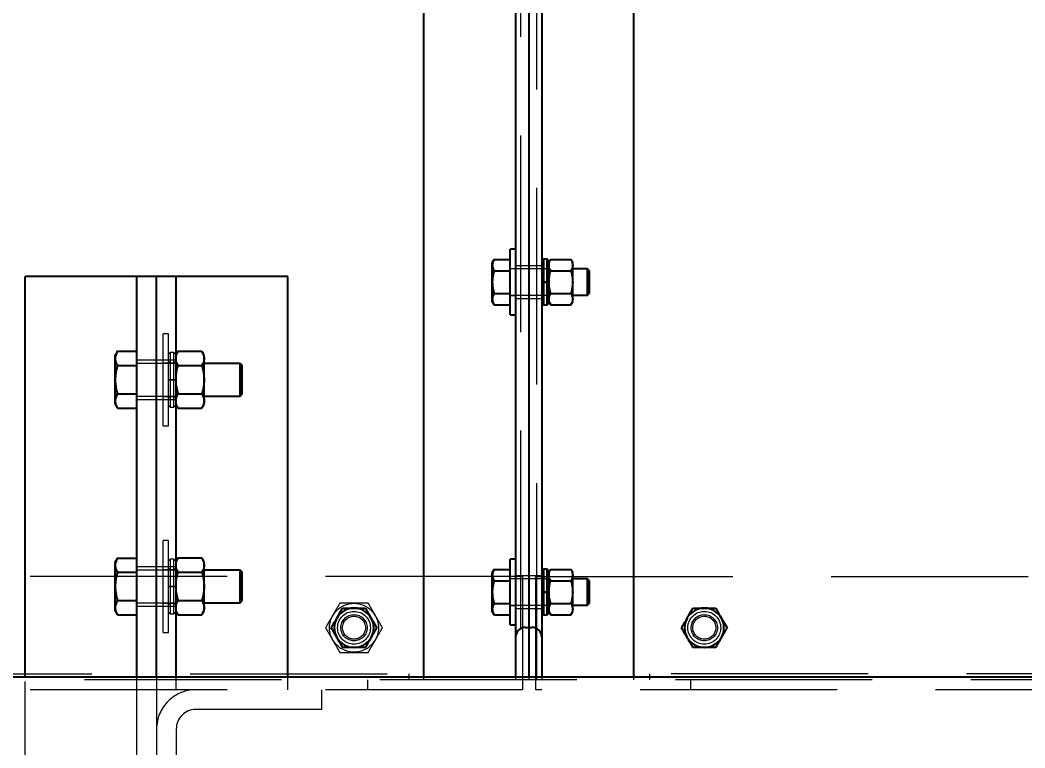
# Model space of a CAD drawing. Header units: millimetres. Extents: x 1293 to 41893, y 1011 to 26911.
# Drawn here: x 12335.4 to 12659.4, y 6400.8 to 6635.6 of the extents above; entities that cross this region are included whole.
import ezdxf

# ---------------------------------------------------------------- set-up
doc = ezdxf.new("R2010")
doc.units = ezdxf.units.MM
doc.header["$LTSCALE"] = 50
doc.linetypes.add('HIDDEN', pattern=[1.905, 1.27, -0.635])
doc.layers.add('CAPA_1', color=7, linetype='Continuous')
doc.styles.add('SLDTEXTSTYLE0', font='TXT', dxfattribs={"width": 0.75})
doc.dimstyles.new('SLDDIMSTYLE0', dxfattribs={"dimtxt": 100, "dimasz": 100, "dimexe": 0, "dimexo": 0.0625, "dimgap": 25, "dimtad": 2, "dimdec": 0, "dimlfac": 1.5, "dimrnd": 1e-09, "dimzin": 12, "dimdsep": 46, "dimtxsty": 'SLDTEXTSTYLE0', "dimsah": 1, "dimcen": 0.09, "dimadec": 0, "dimazin": 3, "dimtfac": 1, "dimtdec": 0, "dimtofl": 0, "dimtmove": 0, "dimatfit": 3, "dimfxl": 1, "dimfrac": 2, "dimtolj": 1, "dimtzin": 12, "dimarcsym": 0})

# ---------------------------------------------------------------- blocks, each defined once
blk = doc.blocks.new('_D_5')
at = {"layer": 'CAPA_1', "transparency": 16777216}
for p, q in [((11574.4, 7831.18), (17588.06, 7831.18)), ((17538.06, 7831.18), (17538.06, 4708.49)), ((16485.16, 4708.49), (17588.06, 4708.49))]:
    blk.add_line(p, q, dxfattribs=at)
for points in [[(17538.06, 7831.18), (17522.68, 7731.18), (17553.45, 7731.18)], [(17538.06, 4708.49), (17553.45, 4808.49), (17522.68, 4808.49)]]:
    blk.add_solid(points, dxfattribs=at)
at = {"layer": 'CAPA_1', "transparency": 16777216, "insert": (17409.15, 6122.06), "char_height": 100, "attachment_point": 1, "rotation": 90, "style": 'SLDTEXTSTYLE0'}
blk.add_mtext('4684', dxfattribs=at)
blk = doc.blocks.new('_D_15')
at = {"layer": 'CAPA_1', "transparency": 16777216}
for p, q in [((6530.12, 8742.38), (6530.12, 9415.65)), ((16745.16, 6492), (16745.16, 9415.65)), ((6530.12, 9365.65), (16745.16, 9365.65))]:
    blk.add_line(p, q, dxfattribs=at)
for points in [[(6530.12, 9365.65), (6630.12, 9350.26), (6630.12, 9381.03)], [(16745.16, 9365.65), (16645.16, 9381.03), (16645.16, 9350.26)]]:
    blk.add_solid(points, dxfattribs=at)
at = {"layer": 'CAPA_1', "transparency": 16777216, "insert": (11452.92, 9494.55), "char_height": 100, "attachment_point": 1, "style": 'SLDTEXTSTYLE0'}
blk.add_mtext('15323', dxfattribs=at)

msp = doc.modelspace()

# ---------------------------------------------------------------- linework, layer by layer
at = {"color": 1, "linetype": 'HIDDEN', "lineweight": 18}
for p, q in [((12496.7222326, 6979.4389042), (12496.7222326, 6422.7855382)), ((12502.0555659, 6422.7855382), (12502.0555659, 6979.1954288)), ((12495.1555659, 6555.4302212), (12493.4622326, 6555.4302212)), ((12505.8743659, 6555.3455545), (12493.4622326, 6555.3455545)), ((12503.6222326, 6556.4038879), (12495.1555659, 6556.4038879)), ((12504.1513993, 6555.3794212), (12503.6222326, 6555.9085879)), ((12505.3451993, 6555.3794212), (12504.1513993, 6555.3794212)), ((12505.8743659, 6555.9085879), (12505.3451993, 6555.3794212)), ((12505.8743659, 6551.0625938), (12505.8743659, 6551.1122212)), ((12493.4622326, 6546.8788879), (12505.8743659, 6546.8788879)), ((12493.4622326, 6546.7942212), (12495.1555659, 6546.7942212)), ((12495.1555659, 6545.8205545), (12503.6222326, 6545.8205545)), ((12503.6222326, 6546.3158545), (12504.1513993, 6546.8450212)), ((12504.1513993, 6546.8450212), (12505.3451993, 6546.8450212)), ((12505.3451993, 6546.8450212), (12505.8743659, 6546.3158545)), ((12381.5055659, 6504.7938715), (12381.5055659, 6534.4272048)), ((12383.1988993, 6534.4272048), (12381.5055659, 6534.4272048)), ((12383.1988993, 6504.7938715), (12383.1988993, 6534.4272048)), ((12383.7280659, 6528.4032048), (12383.1988993, 6527.8740382)), ((12383.7280659, 6528.4032048), (12383.7280659, 6519.6105382)), ((12385.0030659, 6528.4032048), (12383.7280659, 6528.4032048)), ((12385.0030659, 6519.6105382), (12385.0030659, 6528.4032048)), ((12385.5322326, 6527.8740382), (12385.0030659, 6528.4032048)), ((12385.7388993, 6525.9605382), (12373.0388993, 6525.9605382)), ((12383.7280659, 6525.0032048), (12383.1988993, 6525.5323715)), ((12385.5322326, 6525.5323715), (12385.0030659, 6525.0032048)), ((12385.5322326, 6527.8740382), (12385.5322326, 6511.3470382)), ((12385.7388993, 6527.7782407), (12385.5322326, 6527.4202835)), ((12385.5322326, 6524.9022048), (12373.0388993, 6524.9022048)), ((12383.1988993, 6524.9868715), (12381.5055659, 6524.9868715)), ((12385.0030659, 6525.0032048), (12383.7280659, 6525.0032048)), ((12385.5322326, 6519.6105382), (12383.1988993, 6519.6105382)), ((12383.7280659, 6519.5680762), (12383.1988993, 6519.5639096)), ((12383.1988993, 6519.5454712), (12383.7280659, 6519.5413046)), ((12383.7280659, 6519.5680762), (12385.0030659, 6519.5680762)), ((12383.7280659, 6519.5413046), (12383.7280659, 6510.8178715)), ((12385.0030659, 6519.5413046), (12383.7280659, 6519.5413046)), ((12385.5322326, 6519.5639096), (12385.0030659, 6519.5680762)), ((12385.0030659, 6519.5413046), (12385.5322326, 6519.5454712)), ((12385.0030659, 6510.8178715), (12385.0030659, 6519.5413046)), ((12373.0388993, 6514.3188715), (12385.5322326, 6514.3188715)), ((12373.0388993, 6513.2605382), (12385.7388993, 6513.2605382)), ((12381.5055659, 6514.2342048), (12383.1988993, 6514.2342048)), ((12383.1988993, 6513.6887048), (12383.7280659, 6514.2178715)), ((12383.7280659, 6514.2178715), (12385.0030659, 6514.2178715)), ((12385.0030659, 6514.2178715), (12385.5322326, 6513.6887048)), ((12383.1988993, 6511.3470382), (12383.7280659, 6510.8178715)), ((12383.7280659, 6510.8178715), (12385.0030659, 6510.8178715)), ((12385.0030659, 6510.8178715), (12385.5322326, 6511.3470382)), ((12385.5322326, 6511.8007928), (12385.7388993, 6511.4428357)), ((12381.5055659, 6504.7938715), (12383.1988993, 6504.7938715)), ((12381.5055659, 6438.1272048), (12381.5055659, 6467.7605382)), ((12383.1988993, 6467.7605382), (12381.5055659, 6467.7605382)), ((12383.1988993, 6438.1272048), (12383.1988993, 6467.7605382)), ((12383.7280659, 6461.7365382), (12383.1988993, 6461.2073715)), ((12383.7280659, 6461.7365382), (12383.7280659, 6452.9438715)), ((12385.0030659, 6461.7365382), (12383.7280659, 6461.7365382)), ((12385.0030659, 6452.9438715), (12385.0030659, 6461.7365382)), ((12385.5322326, 6461.2073715), (12385.0030659, 6461.7365382)), ((12385.5322326, 6461.2073715), (12385.5322326, 6444.6803715)), ((12385.7388993, 6461.111574), (12385.5322326, 6460.7536168)), ((12385.7388993, 6459.2938715), (12373.0388993, 6459.2938715)), ((12385.5322326, 6458.2355382), (12373.0388993, 6458.2355382)), ((12383.1988993, 6458.3202048), (12381.5055659, 6458.3202048)), ((12383.7280659, 6458.3365382), (12383.1988993, 6458.8657048)), ((12385.0030659, 6458.3365382), (12383.7280659, 6458.3365382)), ((12385.5322326, 6458.8657048), (12385.0030659, 6458.3365382)), ((12497.3888993, 6456.1188715), (12203.6087212, 6456.1188715)), ((12495.1555659, 6455.4302212), (12493.4622326, 6455.4302212)), ((12505.8743659, 6455.3455545), (12493.4622326, 6455.3455545)), ((12503.6222326, 6456.4038879), (12495.1555659, 6456.4038879)), ((12497.3888993, 6456.1188715), (12497.3888993, 6419.6105382)), ((12501.6721537, 6419.6105382), (12501.6721537, 6456.1188715)), ((12501.6721537, 6456.1188715), (13170.3388204, 6456.1188715)), ((12504.1513993, 6455.3794212), (12503.6222326, 6455.9085879)), ((12505.3451993, 6455.3794212), (12504.1513993, 6455.3794212)), ((12505.8743659, 6455.9085879), (12505.3451993, 6455.3794212)), ((12385.5322326, 6452.9438715), (12383.1988993, 6452.9438715)), ((12383.7280659, 6452.9014096), (12383.1988993, 6452.8972429)), ((12383.1988993, 6452.8788046), (12383.7280659, 6452.8746379)), ((12383.7280659, 6452.9014096), (12385.0030659, 6452.9014096)), ((12383.7280659, 6452.8746379), (12383.7280659, 6444.1512048)), ((12385.0030659, 6452.8746379), (12383.7280659, 6452.8746379)), ((12385.5322326, 6452.8972429), (12385.0030659, 6452.9014096)), ((12385.0030659, 6452.8746379), (12385.5322326, 6452.8788046)), ((12385.0030659, 6444.1512048), (12385.0030659, 6452.8746379)), ((12505.8743659, 6451.0625938), (12505.8743659, 6451.1122212)), ((12373.0388993, 6447.6522048), (12385.5322326, 6447.6522048)), ((12381.5055659, 6447.5675382), (12383.1988993, 6447.5675382)), ((12383.1988993, 6447.0220382), (12383.7280659, 6447.5512048)), ((12383.7280659, 6447.5512048), (12385.0030659, 6447.5512048)), ((12385.0030659, 6447.5512048), (12385.5322326, 6447.0220382)), ((12373.0388993, 6446.5938715), (12385.7388993, 6446.5938715)), ((12383.1988993, 6444.6803715), (12383.7280659, 6444.1512048)), ((12383.7280659, 6444.1512048), (12385.0030659, 6444.1512048)), ((12385.0030659, 6444.1512048), (12385.5322326, 6444.6803715)), ((12385.5322326, 6445.1341262), (12385.7388993, 6444.776169)), ((12493.4622326, 6446.8788879), (12505.8743659, 6446.8788879)), ((12493.4622326, 6446.7942212), (12495.1555659, 6446.7942212)), ((12495.1555659, 6445.8205545), (12503.6222326, 6445.8205545)), ((12503.6222326, 6446.3158545), (12504.1513993, 6446.8450212)), ((12504.1513993, 6446.8450212), (12505.3451993, 6446.8450212)), ((12505.3451993, 6446.8450212), (12505.8743659, 6446.3158545)), ((12381.5055659, 6438.1272048), (12383.1988993, 6438.1272048)), ((12199.7222326, 6424.7855382), (12460.7222326, 6424.7855382)), ((12460.7222326, 6424.7855382), (12460.7222326, 6422.7855382)), ((12538.3388204, 6424.7855382), (12538.3388204, 6422.7855382)), ((12799.3388204, 6424.7855382), (12538.3388204, 6424.7855382)), ((13753.1804871, 6422.7855382), (11114.4971537, 6422.7855382)), ((12337.0555659, 6358.8022048), (12337.0555659, 6423.7929069)), ((12373.0388993, 6363.0355382), (12373.0388993, 6423.7929069)), ((12379.3888993, 6423.7929069), (12379.3888993, 6352.4522048)), ((12385.7388993, 6419.6105382), (12385.7388993, 6423.7929069)), ((12421.7222326, 6419.6105382), (12421.7222326, 6423.7929069)), ((12447.3888993, 6422.7855382), (12447.3888993, 6419.6105382)), ((12465.5222326, 6422.7855382), (12465.5222326, 6423.7929069)), ((12495.1555659, 6423.7929069), (12495.1555659, 6422.7855382)), ((12499.3888993, 6423.7929069), (12499.3888993, 6422.7855382)), ((12503.6222326, 6423.7929069), (12503.6222326, 6422.7855382)), ((12533.2555659, 6422.7855382), (12533.2555659, 6423.7929069)), ((12551.6721537, 6419.6105382), (12551.6721537, 6422.7855382)), ((12497.3888993, 6419.6105382), (11828.7222326, 6419.6105382)), ((12432.7222326, 6413.2605382), (12432.7222326, 6419.6105382)), ((13170.3388204, 6419.6105382), (12501.6721537, 6419.6105382)), ((12432.7222326, 6413.2605382), (12392.0888993, 6413.2605382)), ((12385.7388993, 6406.9105382), (12385.7388993, 6366.2772048))]:
    msp.add_line(p, q, dxfattribs=at)
at = {"color": 7, "linetype": 'Continuous', "lineweight": 25}
for p, q in [((12465.5222326, 6423.7929069), (12465.5222326, 6693.4595736)), ((12495.1555659, 6693.4595736), (12495.1555659, 6423.7929069)), ((12499.3888993, 6693.4595736), (12499.3888993, 6423.7929069)), ((12503.6222326, 6693.4595736), (12503.6222326, 6423.7929069)), ((12533.2555659, 6423.7929069), (12533.2555659, 6693.4595736)), ((12495.1555659, 6561.6955545), (12493.4622326, 6561.6955545)), ((12493.4622326, 6540.5288879), (12493.4622326, 6561.6955545)), ((12488.2075875, 6558.4445696), (12487.6405526, 6557.4624363)), ((12488.2075875, 6558.4445696), (12493.4622326, 6558.4445696)), ((12504.1513993, 6558.4782212), (12503.6222326, 6557.9490545)), ((12505.3451993, 6558.4782212), (12504.1513993, 6558.4782212)), ((12504.1513993, 6558.4782212), (12504.1513993, 6551.1122212)), ((12505.8743659, 6557.9490545), (12505.3451993, 6558.4782212)), ((12505.3451993, 6551.1122212), (12505.3451993, 6558.4782212)), ((12506.4687219, 6558.4443545), (12505.8743659, 6557.4148999)), ((12505.8743659, 6557.9490545), (12505.8743659, 6551.1122212)), ((12506.4687219, 6558.4443545), (12513.00161, 6558.4443545)), ((12513.5959659, 6557.4148999), (12513.00161, 6558.4443545)), ((12487.6405526, 6544.7620061), (12487.6405526, 6557.4624363)), ((12488.2075875, 6554.7783954), (12493.4622326, 6554.7783954)), ((12506.4689081, 6554.7786105), (12513.0014237, 6554.7786105)), ((12513.5959659, 6544.8095425), (12513.5959659, 6557.4148999)), ((12518.3322193, 6555.3455545), (12513.5959659, 6555.3455545)), ((12518.8613859, 6554.8163879), (12518.3322193, 6555.3455545)), ((12518.3322193, 6546.8788879), (12518.3322193, 6555.3455545)), ((12518.8613859, 6554.8163879), (12518.8613859, 6547.4080545)), ((12337.0555659, 6423.7929069), (12337.0555659, 6552.9438715)), ((12421.7222326, 6552.9438715), (12337.0555659, 6552.9438715)), ((12373.0388993, 6423.7929069), (12373.0388993, 6552.9438715)), ((12379.3888993, 6423.7929069), (12379.3888993, 6552.9438715)), ((12385.7388993, 6423.7929069), (12385.7388993, 6552.9438715)), ((12421.7222326, 6423.7929069), (12421.7222326, 6552.9438715)), ((12505.8743659, 6551.1122212), (12503.6222326, 6551.1122212)), ((12504.1513993, 6551.0786212), (12503.6222326, 6551.0744545)), ((12504.1513993, 6551.0786212), (12505.3451993, 6551.0786212)), ((12505.8743659, 6551.0744545), (12505.3451993, 6551.0786212)), ((12503.6222326, 6551.0583879), (12504.1513993, 6551.0542212)), ((12504.1513993, 6551.0542212), (12504.1513993, 6543.7462212)), ((12505.3451993, 6551.0542212), (12504.1513993, 6551.0542212)), ((12505.3451993, 6551.0542212), (12505.8743659, 6551.0583879)), ((12505.3451993, 6543.7462212), (12505.3451993, 6551.0542212)), ((12505.8743659, 6551.0625938), (12505.8743659, 6544.2753879)), ((12487.6405526, 6544.7620061), (12488.2075875, 6543.7798728)), ((12488.2075875, 6547.446047), (12493.4622326, 6547.446047)), ((12505.8743659, 6544.8095425), (12506.4687219, 6543.7800879)), ((12506.4689081, 6547.4458319), (12513.0014237, 6547.4458319)), ((12513.00161, 6543.7800879), (12513.5959659, 6544.8095425)), ((12513.5959659, 6546.8788879), (12518.3322193, 6546.8788879)), ((12518.3322193, 6546.8788879), (12518.8613859, 6547.4080545)), ((12488.2075875, 6543.7798728), (12493.4622326, 6543.7798728)), ((12503.6222326, 6544.2753879), (12504.1513993, 6543.7462212)), ((12504.1513993, 6543.7462212), (12505.3451993, 6543.7462212)), ((12505.3451993, 6543.7462212), (12505.8743659, 6544.2753879)), ((12506.4687219, 6543.7800879), (12513.00161, 6543.7800879)), ((12493.4622326, 6540.5288879), (12495.1555659, 6540.5288879)), ((12366.7774517, 6528.7759737), (12365.9268993, 6527.3027737)), ((12366.7774517, 6528.7759737), (12373.0388993, 6528.7759737)), ((12386.3172296, 6528.7799382), (12385.7388993, 6527.7782407)), ((12386.3172296, 6528.7799382), (12394.0076523, 6528.7799382)), ((12394.7926493, 6527.4202835), (12394.0076523, 6528.7799382)), ((12365.9268993, 6527.3027737), (12365.9268993, 6511.9183026)), ((12394.7926493, 6511.8007928), (12394.7926493, 6527.4202835)), ((12366.7774517, 6524.1932559), (12373.0388993, 6524.1932559)), ((12386.3137981, 6524.1892966), (12394.0110838, 6524.1892966)), ((12406.3763993, 6524.9022048), (12394.7926493, 6524.9022048)), ((12406.9055659, 6524.3730382), (12406.3763993, 6524.9022048)), ((12406.3763993, 6514.3188715), (12406.3763993, 6524.9022048)), ((12406.9055659, 6524.3730382), (12406.9055659, 6514.8480382)), ((12386.3137981, 6515.0317798), (12385.7388993, 6517.9701574)), ((12366.7774517, 6515.0278204), (12373.0388993, 6515.0278204)), ((12386.3137981, 6515.0317798), (12394.0110838, 6515.0317798)), ((12394.7926493, 6514.3188715), (12406.3763993, 6514.3188715)), ((12406.3763993, 6514.3188715), (12406.9055659, 6514.8480382)), ((12365.9268993, 6511.9183026), (12366.7774517, 6510.4451026)), ((12366.7774517, 6510.4451026), (12373.0388993, 6510.4451026)), ((12385.7388993, 6511.4428357), (12386.3172296, 6510.4411382)), ((12386.3172296, 6510.4411382), (12394.0076523, 6510.4411382)), ((12394.0076523, 6510.4411382), (12394.7926493, 6511.8007928)), ((12366.7774517, 6462.109307), (12365.9268993, 6460.636107)), ((12365.9268993, 6460.636107), (12365.9268993, 6445.251636)), ((12366.7774517, 6462.109307), (12373.0388993, 6462.109307)), ((12386.3172296, 6462.1132715), (12385.7388993, 6461.111574)), ((12386.3172296, 6462.1132715), (12394.0076523, 6462.1132715)), ((12394.7926493, 6460.7536168), (12394.0076523, 6462.1132715)), ((12394.7926493, 6445.1341262), (12394.7926493, 6460.7536168)), ((12495.1555659, 6461.6955545), (12493.4622326, 6461.6955545)), ((12493.4622326, 6440.5288879), (12493.4622326, 6461.6955545)), ((12366.7774517, 6457.5265893), (12373.0388993, 6457.5265893)), ((12386.3137981, 6457.5226299), (12394.0110838, 6457.5226299)), ((12406.3763993, 6458.2355382), (12394.7926493, 6458.2355382)), ((12406.9055659, 6457.7063715), (12406.3763993, 6458.2355382)), ((12406.3763993, 6447.6522048), (12406.3763993, 6458.2355382)), ((12406.9055659, 6457.7063715), (12406.9055659, 6448.1813715)), ((12488.2075875, 6458.4445696), (12487.6405526, 6457.4624363)), ((12487.6405526, 6444.7620061), (12487.6405526, 6457.4624363)), ((12488.2075875, 6458.4445696), (12493.4622326, 6458.4445696)), ((12504.1513993, 6458.4782212), (12503.6222326, 6457.9490545)), ((12505.3451993, 6458.4782212), (12504.1513993, 6458.4782212)), ((12504.1513993, 6458.4782212), (12504.1513993, 6451.1122212)), ((12505.8743659, 6457.9490545), (12505.3451993, 6458.4782212)), ((12505.3451993, 6451.1122212), (12505.3451993, 6458.4782212)), ((12506.4687219, 6458.4443545), (12505.8743659, 6457.4148999)), ((12505.8743659, 6457.9490545), (12505.8743659, 6451.1122212)), ((12506.4687219, 6458.4443545), (12513.00161, 6458.4443545)), ((12513.5959659, 6457.4148999), (12513.00161, 6458.4443545)), ((12513.5959659, 6444.8095425), (12513.5959659, 6457.4148999)), ((12488.2075875, 6454.7783954), (12493.4622326, 6454.7783954)), ((12506.4689081, 6454.7786105), (12513.0014237, 6454.7786105)), ((12518.3322193, 6455.3455545), (12513.5959659, 6455.3455545)), ((12518.8613859, 6454.8163879), (12518.3322193, 6455.3455545)), ((12518.3322193, 6446.8788879), (12518.3322193, 6455.3455545)), ((12518.8613859, 6454.8163879), (12518.8613859, 6447.4080545)), ((12386.3137981, 6448.3651131), (12385.7388993, 6451.3034907)), ((12505.8743659, 6451.1122212), (12503.6222326, 6451.1122212)), ((12504.1513993, 6451.0786212), (12503.6222326, 6451.0744545)), ((12503.6222326, 6451.0583879), (12504.1513993, 6451.0542212)), ((12504.1513993, 6451.0786212), (12505.3451993, 6451.0786212)), ((12504.1513993, 6451.0542212), (12504.1513993, 6443.7462212)), ((12505.3451993, 6451.0542212), (12504.1513993, 6451.0542212)), ((12505.8743659, 6451.0744545), (12505.3451993, 6451.0786212)), ((12505.3451993, 6451.0542212), (12505.8743659, 6451.0583879)), ((12505.3451993, 6443.7462212), (12505.3451993, 6451.0542212)), ((12505.8743659, 6451.0625938), (12505.8743659, 6444.2753879)), ((12366.7774517, 6448.3611537), (12373.0388993, 6448.3611537)), ((12386.3137981, 6448.3651131), (12394.0110838, 6448.3651131)), ((12394.7926493, 6447.6522048), (12406.3763993, 6447.6522048)), ((12406.3763993, 6447.6522048), (12406.9055659, 6448.1813715)), ((12488.2075875, 6447.446047), (12493.4622326, 6447.446047)), ((12506.4689081, 6447.4458319), (12513.0014237, 6447.4458319)), ((12518.3322193, 6446.8788879), (12518.8613859, 6447.4080545)), ((12365.9268993, 6445.251636), (12366.7774517, 6443.778436)), ((12385.7388993, 6444.776169), (12386.3172296, 6443.7744715)), ((12394.0076523, 6443.7744715), (12394.7926493, 6445.1341262)), ((12443.1078309, 6445.9605382), (12443.0033009, 6445.9605382)), ((12487.6405526, 6444.7620061), (12488.2075875, 6443.7798728)), ((12503.6222326, 6444.2753879), (12504.1513993, 6443.7462212)), ((12505.3451993, 6443.7462212), (12505.8743659, 6444.2753879)), ((12505.8743659, 6444.8095425), (12506.4687219, 6443.7800879)), ((12513.00161, 6443.7800879), (12513.5959659, 6444.8095425)), ((12513.5959659, 6446.8788879), (12518.3322193, 6446.8788879)), ((12556.0577521, 6445.9605382), (12555.9532221, 6445.9605382)), ((12366.7774517, 6443.778436), (12373.0388993, 6443.778436)), ((12386.3172296, 6443.7744715), (12394.0076523, 6443.7744715)), ((12437.5824371, 6442.830801), (12437.5301721, 6442.7402754)), ((12448.5809597, 6442.7402754), (12448.5286947, 6442.830801)), ((12488.2075875, 6443.7798728), (12493.4622326, 6443.7798728)), ((12504.1513993, 6443.7462212), (12505.3451993, 6443.7462212)), ((12506.4687219, 6443.7800879), (12513.00161, 6443.7800879)), ((12550.5323583, 6442.830801), (12550.4800933, 6442.7402754)), ((12561.5308809, 6442.7402754), (12561.4786159, 6442.830801)), ((12493.4622326, 6440.5288879), (12495.1555659, 6440.5288879)), ((12498.3305659, 6439.7188715), (12500.4472326, 6439.7188715)), ((12437.5301721, 6436.480801), (12437.5824371, 6436.3902754)), ((12448.5286947, 6436.3902754), (12448.5809597, 6436.480801)), ((12550.4800933, 6436.480801), (12550.5323583, 6436.3902754)), ((12561.4786159, 6436.3902754), (12561.5308809, 6436.480801)), ((12443.0033009, 6433.2605382), (12443.1078309, 6433.2605382)), ((12555.9532221, 6433.2605382), (12556.0577521, 6433.2605382)), ((11730.6958163, 6423.7929069), (13055.031483, 6423.7929069))]:
    msp.add_line(p, q, dxfattribs=at)
at = {"color": 1, "linetype": 'HIDDEN', "lineweight": 18}
for centre, radius in [((12443.0555659, 6439.6105382), 7.8901787), ((12443.0555659, 6439.6105382), 5.2916667), ((12556.0054871, 6439.6105382), 6.3026787), ((12556.0054871, 6439.6105382), 5.2916667), ((12443.0555659, 6439.6105382), 4.2333333), ((12443.0555659, 6439.6105382), 3.7041667), ((12556.0054871, 6439.6105382), 4.2333333), ((12556.0054871, 6439.6105382), 3.7041667)]:
    msp.add_circle(centre, radius, dxfattribs=at)
at = {"color": 7, "linetype": 'Continuous', "lineweight": 25}
for centre, radius, start, end in [((12443.0555659, 6439.6105382), 6.3502151, 90.471574246, 149.528425754), ((12443.0555659, 6439.6105382), 6.3502151, 30.471574246, 89.528425754), ((12556.0054871, 6439.6105382), 6.3502151, 90.471574246, 149.528425754), ((12556.0054871, 6439.6105382), 6.3502151, 30.471574246, 89.528425754), ((12443.0555659, 6439.6105382), 6.3502151, 150.471574246, 209.528425754), ((12443.0555659, 6439.6105382), 6.3502151, 330.471574246, 29.528425754), ((12556.0054871, 6439.6105382), 6.3502151, 150.471574246, 209.528425754), ((12556.0054871, 6439.6105382), 6.3502151, 330.471574246, 29.528425754), ((12498.3305659, 6436.5438715), 3.175, 90, 180), ((12500.4472326, 6436.5438715), 3.175, 0, 90), ((12443.0555659, 6439.6105382), 6.3502151, 210.471574246, 269.528425754), ((12443.0555659, 6439.6105382), 6.3502151, 270.471574246, 329.528425754), ((12556.0054871, 6439.6105382), 6.3502151, 210.471574246, 269.528425754), ((12556.0054871, 6439.6105382), 6.3502151, 270.471574246, 329.528425754)]:
    msp.add_arc(centre, radius, start, end, dxfattribs=at)
at = {"color": 1, "linetype": 'HIDDEN', "lineweight": 18}
for radius in [12.7, 6.35]:
    msp.add_arc((12392.0888993, 6406.9105382), radius, 90, 180, dxfattribs=at)
at = {"color": 7, "linetype": 'Continuous', "lineweight": 25}
for points, knots in [([(12488.2075875, 6558.4445696), (12488.1433657, 6558.3303202), (12487.8126868, 6557.7420482), (12487.7173632, 6557.1304409), (12487.6405526, 6556.637615)], [0, 0, 0, 0, 0.1942119601, 1, 1, 1, 1]), ([(12506.4689081, 6554.7786105), (12506.3050836, 6555.0967853), (12505.9738822, 6555.7400343), (12505.8526997, 6556.6930655), (12506.0304849, 6557.6040708), (12506.3217533, 6558.1625542), (12506.4687219, 6558.4443545)], [0, 0, 0, 0, 0.2646176718, 0.5349733347, 0.7653562273, 1, 1, 1, 1]), ([(12513.00161, 6558.4443545), (12513.1654025, 6558.1261903), (12513.4965397, 6557.482962), (12513.6176231, 6556.5299416), (12513.4397466, 6555.6189266), (12513.1484211, 6555.0604216), (12513.0014237, 6554.7786105)], [0, 0, 0, 0, 0.26460612106, 0.53495060651, 0.76534489377, 1, 1, 1, 1]), ([(12487.6405526, 6556.58535), (12487.6552622, 6556.3802317), (12487.6991464, 6555.7682893), (12488.0045517, 6555.1736898), (12488.2075875, 6554.7783954)], [0, 0, 0, 0, 0.3351922062, 1, 1, 1, 1]), ([(12488.2075875, 6554.7783954), (12488.0914304, 6554.3537215), (12487.7684082, 6553.1727434), (12487.6904667, 6551.9484986), (12487.6405526, 6551.1644862)], [0, 0, 0, 0, 0.3595950484, 1, 1, 1, 1]), ([(12506.4689081, 6547.4458319), (12506.2514556, 6548.3309955), (12505.885832, 6549.819305), (12505.8875656, 6551.99557), (12506.134652, 6553.5529586), (12506.3853629, 6554.4722664), (12506.4689081, 6554.7786105)], [0, 0, 0, 0, 0.3661794341, 0.6156922034, 0.8719357593, 1, 1, 1, 1]), ([(12513.0014237, 6554.7786105), (12513.0849712, 6554.4722614), (12513.3315028, 6553.5682878), (12513.5812804, 6552.0117889), (12513.588263, 6549.8347992), (12513.2188597, 6548.3309933), (12513.0014237, 6547.4458319)], [0, 0, 0, 0, 0.1280647744, 0.377893031, 0.6338190398, 1, 1, 1, 1]), ([(12487.6405526, 6551.0599562), (12487.6729479, 6550.4360556), (12487.736528, 6549.2115675), (12488.0525734, 6548.0270364), (12488.2075875, 6547.446047)], [0, 0, 0, 0, 0.5095195514, 1, 1, 1, 1]), ([(12488.2075875, 6547.446047), (12488.1433657, 6547.3317975), (12487.8126868, 6546.7435255), (12487.7173632, 6546.1319182), (12487.6405526, 6545.6390924)], [0, 0, 0, 0, 0.1942119601, 1, 1, 1, 1]), ([(12487.6405526, 6545.5868274), (12487.6552622, 6545.3817091), (12487.6991464, 6544.7697666), (12488.0045517, 6544.1751672), (12488.2075875, 6543.7798728)], [0, 0, 0, 0, 0.3351922062, 1, 1, 1, 1]), ([(12506.4687219, 6543.7800879), (12506.3049293, 6544.0982521), (12505.9737922, 6544.7414804), (12505.8527087, 6545.6945008), (12506.0305852, 6546.6055159), (12506.3219108, 6547.1640209), (12506.4689081, 6547.4458319)], [0, 0, 0, 0, 0.2646061211, 0.5349506065, 0.7653448938, 1, 1, 1, 1]), ([(12513.0014237, 6547.4458319), (12513.1652483, 6547.1276571), (12513.4964497, 6546.4844081), (12513.6176322, 6545.531377), (12513.439847, 6544.6203716), (12513.1485786, 6544.0618882), (12513.00161, 6543.7800879)], [0, 0, 0, 0, 0.2646176718, 0.5349733347, 0.76535622725, 1, 1, 1, 1]), ([(12366.7774517, 6528.7759737), (12366.5726833, 6528.3782222), (12366.1587061, 6527.574094), (12366.0072696, 6526.382679), (12366.2295632, 6525.2437742), (12366.5937099, 6524.5455613), (12366.7774517, 6524.1932559)], [0, 0, 0, 0, 0.2646074189, 0.5349529001, 0.765345785, 1, 1, 1, 1]), ([(12385.7388993, 6527.2974368), (12385.7614979, 6527.4369851), (12385.8430154, 6527.9403628), (12386.118277, 6528.4277014), (12386.3172296, 6528.7799382)], [0, 0, 0, 0, 0.27722378226, 1, 1, 1, 1]), ([(12394.0076523, 6528.7799382), (12394.2128132, 6528.3815409), (12394.6275794, 6527.5761163), (12394.7802797, 6526.382689), (12394.5588004, 6525.2417399), (12394.1947702, 6524.542252), (12394.0110838, 6524.1892966)], [0, 0, 0, 0, 0.2646037157, 0.5349392798, 0.7653344448, 1, 1, 1, 1]), ([(12386.3137981, 6524.1892966), (12386.0831959, 6524.5861387), (12385.8005338, 6525.0725705), (12385.7484854, 6525.5756591), (12385.7388993, 6525.6683167)], [0, 0, 0, 0, 0.8158226203, 1, 1, 1, 1]), ([(12366.7774517, 6524.1932559), (12366.6712108, 6523.8032914), (12366.3616321, 6522.6669611), (12366.051157, 6520.7151564), (12366.0463362, 6518.0014635), (12366.5068589, 6516.1283939), (12366.7774517, 6515.0278204)], [0, 0, 0, 0, 0.13041086731, 0.3800085011, 0.63570697405, 1, 1, 1, 1]), ([(12385.7388993, 6521.2674454), (12385.8131484, 6521.8593175), (12385.9370865, 6522.8472815), (12386.20599, 6523.805236), (12386.3137981, 6524.1892966)], [0, 0, 0, 0, 0.5990826546, 1, 1, 1, 1]), ([(12394.0110838, 6524.1892966), (12394.1158428, 6523.8047879), (12394.4240611, 6522.6734992), (12394.7353364, 6520.7267109), (12394.7424316, 6518.0100603), (12394.2818496, 6516.1344243), (12394.0110838, 6515.0317798)], [0, 0, 0, 0, 0.1287025069, 0.3786641705, 0.6347305098, 1, 1, 1, 1]), ([(12366.7774517, 6515.0278204), (12366.5726833, 6514.6300689), (12366.1587061, 6513.8259407), (12366.0072696, 6512.6345257), (12366.2295632, 6511.4956209), (12366.5937099, 6510.797408), (12366.7774517, 6510.4451026)], [0, 0, 0, 0, 0.26460741893, 0.53495290009, 0.765345785, 1, 1, 1, 1]), ([(12385.7388993, 6513.5562389), (12385.7610146, 6513.6936587), (12385.8416419, 6514.194659), (12386.1152432, 6514.679747), (12386.3137981, 6515.0317798)], [0, 0, 0, 0, 0.274290889, 1, 1, 1, 1]), ([(12394.0110838, 6515.0317798), (12394.2156555, 6514.6335778), (12394.6292374, 6513.8285342), (12394.7801132, 6512.6353046), (12394.5569514, 6511.4941775), (12394.1918684, 6510.7942915), (12394.0076523, 6510.4411382)], [0, 0, 0, 0, 0.264433571, 0.5346044925, 0.7651675047, 1, 1, 1, 1]), ([(12386.3172296, 6510.4411382), (12386.0863404, 6510.8381892), (12385.8016031, 6511.3278409), (12385.7488716, 6511.8343271), (12385.7388993, 6511.9301115)], [0, 0, 0, 0, 0.8108846319, 1, 1, 1, 1]), ([(12366.7774517, 6462.109307), (12366.5726833, 6461.7115556), (12366.1587061, 6460.9074273), (12366.0072696, 6459.7160123), (12366.2295632, 6458.5771075), (12366.5937099, 6457.8788947), (12366.7774517, 6457.5265893)], [0, 0, 0, 0, 0.2646074189, 0.5349529001, 0.765345785, 1, 1, 1, 1]), ([(12385.7388993, 6460.6307701), (12385.7614979, 6460.7703184), (12385.8430154, 6461.2736962), (12386.118277, 6461.7610348), (12386.3172296, 6462.1132715)], [0, 0, 0, 0, 0.2772237823, 1, 1, 1, 1]), ([(12394.0076523, 6462.1132715), (12394.2128132, 6461.7148743), (12394.6275794, 6460.9094497), (12394.7802797, 6459.7160224), (12394.5588004, 6458.5750732), (12394.1947702, 6457.8755854), (12394.0110838, 6457.5226299)], [0, 0, 0, 0, 0.2646037157, 0.5349392798, 0.7653344448, 1, 1, 1, 1]), ([(12366.7774517, 6457.5265893), (12366.6712108, 6457.1366248), (12366.3616321, 6456.0002944), (12366.051157, 6454.0484897), (12366.0463362, 6451.3347969), (12366.5068589, 6449.4617272), (12366.7774517, 6448.3611537)], [0, 0, 0, 0, 0.13041086731, 0.3800085011, 0.63570697405, 1, 1, 1, 1]), ([(12386.3137981, 6457.5226299), (12386.0831959, 6457.919472), (12385.8005338, 6458.4059039), (12385.7484854, 6458.9089925), (12385.7388993, 6459.00165)], [0, 0, 0, 0, 0.8158226203, 1, 1, 1, 1]), ([(12385.7388993, 6454.6007787), (12385.8131484, 6455.1926508), (12385.9370865, 6456.1806149), (12386.20599, 6457.1385694), (12386.3137981, 6457.5226299)], [0, 0, 0, 0, 0.5990826546, 1, 1, 1, 1]), ([(12394.0110838, 6457.5226299), (12394.1158428, 6457.1381212), (12394.4240611, 6456.0068326), (12394.7353364, 6454.0600442), (12394.7424316, 6451.3433936), (12394.2818496, 6449.4677577), (12394.0110838, 6448.3651131)], [0, 0, 0, 0, 0.1287025069, 0.3786641705, 0.6347305098, 1, 1, 1, 1]), ([(12488.2075875, 6458.4445696), (12488.1433657, 6458.3303202), (12487.8126868, 6457.7420482), (12487.7173632, 6457.1304409), (12487.6405526, 6456.637615)], [0, 0, 0, 0, 0.1942119601, 1, 1, 1, 1]), ([(12506.4689081, 6454.7786105), (12506.3050836, 6455.0967853), (12505.9738822, 6455.7400343), (12505.8526997, 6456.6930655), (12506.0304849, 6457.6040708), (12506.3217533, 6458.1625542), (12506.4687219, 6458.4443545)], [0, 0, 0, 0, 0.2646176718, 0.5349733347, 0.7653562273, 1, 1, 1, 1]), ([(12513.00161, 6458.4443545), (12513.1654025, 6458.1261903), (12513.4965397, 6457.482962), (12513.6176231, 6456.5299416), (12513.4397466, 6455.6189266), (12513.1484211, 6455.0604216), (12513.0014237, 6454.7786105)], [0, 0, 0, 0, 0.2646061211, 0.5349506065, 0.7653448938, 1, 1, 1, 1]), ([(12487.6405526, 6456.58535), (12487.6552622, 6456.3802317), (12487.6991464, 6455.7682893), (12488.0045517, 6455.1736898), (12488.2075875, 6454.7783954)], [0, 0, 0, 0, 0.3351922062, 1, 1, 1, 1]), ([(12488.2075875, 6454.7783954), (12488.0914304, 6454.3537215), (12487.7684082, 6453.1727434), (12487.6904667, 6451.9484986), (12487.6405526, 6451.1644862)], [0, 0, 0, 0, 0.3595950484, 1, 1, 1, 1]), ([(12506.4689081, 6447.4458319), (12506.2514556, 6448.3309955), (12505.885832, 6449.819305), (12505.8875656, 6451.99557), (12506.134652, 6453.5529586), (12506.3853629, 6454.4722664), (12506.4689081, 6454.7786105)], [0, 0, 0, 0, 0.3661794341, 0.6156922034, 0.8719357593, 1, 1, 1, 1]), ([(12513.0014237, 6454.7786105), (12513.0849712, 6454.4722614), (12513.3315028, 6453.5682878), (12513.5812804, 6452.0117889), (12513.588263, 6449.8347992), (12513.2188597, 6448.3309933), (12513.0014237, 6447.4458319)], [0, 0, 0, 0, 0.12806477444, 0.37789303104, 0.63381903979, 1, 1, 1, 1]), ([(12487.6405526, 6451.0599562), (12487.6729479, 6450.4360556), (12487.736528, 6449.2115675), (12488.0525734, 6448.0270364), (12488.2075875, 6447.446047)], [0, 0, 0, 0, 0.5095195514, 1, 1, 1, 1]), ([(12366.7774517, 6448.3611537), (12366.5726833, 6447.9634023), (12366.1587061, 6447.159274), (12366.0072696, 6445.9678591), (12366.2295632, 6444.8289543), (12366.5937099, 6444.1307414), (12366.7774517, 6443.778436)], [0, 0, 0, 0, 0.26460741893, 0.53495290009, 0.765345785, 1, 1, 1, 1]), ([(12385.7388993, 6446.8895723), (12385.7610146, 6447.0269921), (12385.8416419, 6447.5279924), (12386.1152432, 6448.0130803), (12386.3137981, 6448.3651131)], [0, 0, 0, 0, 0.274290889, 1, 1, 1, 1]), ([(12394.0110838, 6448.3651131), (12394.2156555, 6447.9669111), (12394.6292374, 6447.1618675), (12394.7801132, 6445.968638), (12394.5569514, 6444.8275108), (12394.1918684, 6444.1276248), (12394.0076523, 6443.7744715)], [0, 0, 0, 0, 0.264433571, 0.5346044925, 0.7651675047, 1, 1, 1, 1]), ([(12488.2075875, 6447.446047), (12488.1433657, 6447.3317975), (12487.8126868, 6446.7435255), (12487.7173632, 6446.1319182), (12487.6405526, 6445.6390924)], [0, 0, 0, 0, 0.1942119601, 1, 1, 1, 1]), ([(12506.4687219, 6443.7800879), (12506.3049293, 6444.0982521), (12505.9737922, 6444.7414804), (12505.8527087, 6445.6945008), (12506.0305852, 6446.6055159), (12506.3219108, 6447.1640209), (12506.4689081, 6447.4458319)], [0, 0, 0, 0, 0.2646061211, 0.5349506065, 0.7653448938, 1, 1, 1, 1]), ([(12513.0014237, 6447.4458319), (12513.1652483, 6447.1276571), (12513.4964497, 6446.4844081), (12513.6176322, 6445.531377), (12513.439847, 6444.6203716), (12513.1485786, 6444.0618882), (12513.00161, 6443.7800879)], [0, 0, 0, 0, 0.2646176718, 0.5349733347, 0.7653562273, 1, 1, 1, 1]), ([(12386.3172296, 6443.7744715), (12386.0863404, 6444.1715225), (12385.8016031, 6444.6611743), (12385.7488716, 6445.1676605), (12385.7388993, 6445.2634448)], [0, 0, 0, 0, 0.8108846319, 1, 1, 1, 1]), ([(12437.5824371, 6442.830801), (12437.7875555, 6443.1860764), (12438.3994979, 6444.2459917), (12438.9940974, 6445.2758682), (12439.3893917, 6445.9605382)], [0, 0, 0, 0, 0.3351922062, 1, 1, 1, 1]), ([(12439.3893917, 6445.9605382), (12439.8140656, 6445.9605382), (12440.9950437, 6445.9605382), (12442.2192885, 6445.9605382), (12443.0033009, 6445.9605382)], [0, 0, 0, 0, 0.3595950484, 1, 1, 1, 1]), ([(12443.1078309, 6445.9605382), (12443.7317315, 6445.9605382), (12444.9562196, 6445.9605382), (12446.1407508, 6445.9605382), (12446.7217401, 6445.9605382)], [0, 0, 0, 0, 0.5095195514, 1, 1, 1, 1]), ([(12446.7217401, 6445.9605382), (12446.8359896, 6445.7626523), (12447.4242616, 6444.7437353), (12448.0358689, 6443.6844004), (12448.5286947, 6442.830801)], [0, 0, 0, 0, 0.1942119601, 1, 1, 1, 1]), ([(12487.6405526, 6445.5868274), (12487.6552622, 6445.3817091), (12487.6991464, 6444.7697666), (12488.0045517, 6444.1751672), (12488.2075875, 6443.7798728)], [0, 0, 0, 0, 0.3351922062, 1, 1, 1, 1]), ([(12550.5323583, 6442.830801), (12550.7374766, 6443.1860764), (12551.349419, 6444.2459917), (12551.9440185, 6445.2758682), (12552.3393129, 6445.9605382)], [0, 0, 0, 0, 0.3351922062, 1, 1, 1, 1]), ([(12552.3393129, 6445.9605382), (12552.7639867, 6445.9605382), (12553.9449649, 6445.9605382), (12555.1692096, 6445.9605382), (12555.9532221, 6445.9605382)], [0, 0, 0, 0, 0.3595950484, 1, 1, 1, 1]), ([(12556.0577521, 6445.9605382), (12556.6816527, 6445.9605382), (12557.9061407, 6445.9605382), (12559.0906719, 6445.9605382), (12559.6716613, 6445.9605382)], [0, 0, 0, 0, 0.5095195514, 1, 1, 1, 1]), ([(12559.6716613, 6445.9605382), (12559.7859107, 6445.7626523), (12560.3741827, 6444.7437353), (12560.98579, 6443.6844004), (12561.4786159, 6442.830801)], [0, 0, 0, 0, 0.1942119601, 1, 1, 1, 1]), ([(12435.7232175, 6439.6105382), (12435.837467, 6439.808424), (12436.425739, 6440.827341), (12437.0373463, 6441.8866759), (12437.5301721, 6442.7402754)], [0, 0, 0, 0, 0.1942119601, 1, 1, 1, 1]), ([(12448.5809597, 6442.7402754), (12448.7860781, 6442.385), (12449.3980205, 6441.3250846), (12449.99262, 6440.2952081), (12450.3879144, 6439.6105382)], [0, 0, 0, 0, 0.3351922062, 1, 1, 1, 1]), ([(12548.6731386, 6439.6105382), (12548.7873881, 6439.808424), (12549.3756601, 6440.827341), (12549.9872674, 6441.8866759), (12550.4800933, 6442.7402754)], [0, 0, 0, 0, 0.1942119601, 1, 1, 1, 1]), ([(12561.5308809, 6442.7402754), (12561.7359992, 6442.385), (12562.3479416, 6441.3250846), (12562.9425411, 6440.2952081), (12563.3378355, 6439.6105382)], [0, 0, 0, 0, 0.3351922062, 1, 1, 1, 1]), ([(12437.5301721, 6436.480801), (12437.3250538, 6436.8360764), (12436.7131114, 6437.8959917), (12436.1185119, 6438.9258682), (12435.7232175, 6439.6105382)], [0, 0, 0, 0, 0.3351922062, 1, 1, 1, 1]), ([(12450.3879144, 6439.6105382), (12450.2736649, 6439.4126523), (12449.6853929, 6438.3937353), (12449.0737856, 6437.3344004), (12448.5809597, 6436.480801)], [0, 0, 0, 0, 0.1942119601, 1, 1, 1, 1]), ([(12550.4800933, 6436.480801), (12550.2749749, 6436.8360764), (12549.6630325, 6437.8959917), (12549.068433, 6438.9258682), (12548.6731386, 6439.6105382)], [0, 0, 0, 0, 0.3351922062, 1, 1, 1, 1]), ([(12563.3378355, 6439.6105382), (12563.223586, 6439.4126523), (12562.635314, 6438.3937353), (12562.0237067, 6437.3344004), (12561.5308809, 6436.480801)], [0, 0, 0, 0, 0.1942119601, 1, 1, 1, 1]), ([(12439.3893917, 6433.2605382), (12439.2751423, 6433.458424), (12438.6868703, 6434.477341), (12438.075263, 6435.5366759), (12437.5824371, 6436.3902754)], [0, 0, 0, 0, 0.19421196006, 1, 1, 1, 1]), ([(12448.5286947, 6436.3902754), (12448.3235764, 6436.035), (12447.711634, 6434.9750846), (12447.1170345, 6433.9452081), (12446.7217401, 6433.2605382)], [0, 0, 0, 0, 0.3351922062, 1, 1, 1, 1]), ([(12552.3393129, 6433.2605382), (12552.2250634, 6433.458424), (12551.6367914, 6434.477341), (12551.0251841, 6435.5366759), (12550.5323583, 6436.3902754)], [0, 0, 0, 0, 0.1942119601, 1, 1, 1, 1]), ([(12561.4786159, 6436.3902754), (12561.2734975, 6436.035), (12560.6615551, 6434.9750846), (12560.0669556, 6433.9452081), (12559.6716613, 6433.2605382)], [0, 0, 0, 0, 0.3351922062, 1, 1, 1, 1]), ([(12443.0033009, 6433.2605382), (12442.3794003, 6433.2605382), (12441.1549123, 6433.2605382), (12439.9703811, 6433.2605382), (12439.3893917, 6433.2605382)], [0, 0, 0, 0, 0.5095195514, 1, 1, 1, 1]), ([(12446.7217401, 6433.2605382), (12446.2970663, 6433.2605382), (12445.1160881, 6433.2605382), (12443.8918434, 6433.2605382), (12443.1078309, 6433.2605382)], [0, 0, 0, 0, 0.3595950484, 1, 1, 1, 1]), ([(12555.9532221, 6433.2605382), (12555.3293215, 6433.2605382), (12554.1048334, 6433.2605382), (12552.9203022, 6433.2605382), (12552.3393129, 6433.2605382)], [0, 0, 0, 0, 0.5095195514, 1, 1, 1, 1]), ([(12559.6716613, 6433.2605382), (12559.2469874, 6433.2605382), (12558.0660093, 6433.2605382), (12556.8417645, 6433.2605382), (12556.0577521, 6433.2605382)], [0, 0, 0, 0, 0.3595950484, 1, 1, 1, 1])]:
    msp.add_open_spline(points, degree=3, knots=knots, dxfattribs=at)
at = {"color": 1, "linetype": 'HIDDEN', "lineweight": 18}
for points, knots in [([(12438.4768075, 6447.5480382), (12438.0786055, 6446.8595226), (12437.2735619, 6445.467553), (12436.0803324, 6443.4043862), (12434.9392053, 6441.4313076), (12434.2393193, 6440.2211619), (12433.8861659, 6439.6105382)], [0, 0, 0, 0, 0.26443357096, 0.53460449255, 0.7651675047, 1, 1, 1, 1]), ([(12447.6343244, 6447.5480382), (12447.2514913, 6447.5480382), (12446.1217211, 6447.5480382), (12444.1764094, 6447.5480382), (12441.458005, 6447.5480382), (12439.580815, 6447.5480382), (12438.4768075, 6447.5480382)], [0, 0, 0, 0, 0.12814437883, 0.3781639842, 0.63428761669, 1, 1, 1, 1]), ([(12452.2249659, 6439.6105382), (12451.8265687, 6440.2993914), (12451.0211441, 6441.6920197), (12449.8277168, 6443.7555285), (12448.6867677, 6445.7282993), (12447.9872798, 6446.9377566), (12447.6343244, 6447.5480382)], [0, 0, 0, 0, 0.2646037157, 0.5349392798, 0.7653344448, 1, 1, 1, 1]), ([(12548.6733537, 6439.6105382), (12548.991518, 6440.1616795), (12549.6347463, 6441.2759143), (12550.5877667, 6442.9267878), (12551.4987817, 6444.5048973), (12552.0572867, 6445.4723699), (12552.3390978, 6445.9605382)], [0, 0, 0, 0, 0.2646061211, 0.5349506065, 0.7653448938, 1, 1, 1, 1]), ([(12559.6718764, 6445.9605382), (12559.9900512, 6445.4093786), (12560.6333002, 6444.2951079), (12561.5863313, 6442.6442158), (12562.4973367, 6441.0661231), (12563.0558201, 6440.0986879), (12563.3376204, 6439.6105382)], [0, 0, 0, 0, 0.2646176718, 0.5349733347, 0.7653562273, 1, 1, 1, 1]), ([(12433.8861659, 6439.6105382), (12434.2845632, 6438.921685), (12435.0899878, 6437.5290566), (12436.2834151, 6435.4655478), (12437.4243642, 6433.492777), (12438.1238521, 6432.2833197), (12438.4768075, 6431.6730382)], [0, 0, 0, 0, 0.2646037157, 0.5349392798, 0.7653344448, 1, 1, 1, 1]), ([(12447.6343244, 6431.6730382), (12448.0325263, 6432.3615537), (12448.83757, 6433.7535234), (12450.0307995, 6435.8166902), (12451.1719266, 6437.7897688), (12451.8718126, 6438.9999145), (12452.2249659, 6439.6105382)], [0, 0, 0, 0, 0.26443357096, 0.53460449255, 0.7651675047, 1, 1, 1, 1]), ([(12552.3390978, 6433.2605382), (12552.0209229, 6433.8116978), (12551.377674, 6434.9259684), (12550.4246428, 6436.5768605), (12549.5136375, 6438.1549533), (12548.955154, 6439.1223884), (12548.6733537, 6439.6105382)], [0, 0, 0, 0, 0.2646176718, 0.5349733347, 0.7653562273, 1, 1, 1, 1]), ([(12563.3376204, 6439.6105382), (12563.0194562, 6439.0593969), (12562.3762279, 6437.945162), (12561.4232074, 6436.2942885), (12560.5121924, 6434.7161791), (12559.9536874, 6433.7487065), (12559.6718764, 6433.2605382)], [0, 0, 0, 0, 0.2646061211, 0.5349506065, 0.7653448938, 1, 1, 1, 1]), ([(12438.4768075, 6431.6730382), (12439.5808178, 6431.6730382), (12441.4386387, 6431.6730382), (12444.1561369, 6431.6730382), (12446.1025603, 6431.6730382), (12447.2514974, 6431.6730382), (12447.6343244, 6431.6730382)], [0, 0, 0, 0, 0.3657108626, 0.6154157302, 0.871856154, 1, 1, 1, 1])]:
    msp.add_open_spline(points, degree=3, knots=knots, dxfattribs=at)

# ---------------------------------------------------------------- dimensions: what is measured, and where the dimension line sits
at = {"layer": 'CAPA_1'}
dim = msp.add_linear_dim(base=(16745.1618891, 9365.6463094), p1=(6530.1246702, 8678.8772747), p2=(16745.1618891, 6428.5014528), dimstyle='SLDDIMSTYLE0', dxfattribs=at)
dim.commit()
dim.dimension.update_dxf_attribs({"geometry": '_D_15', "text_midpoint": (11637.6432797, 9365.6463094), "dimtype": 160})
dim = msp.add_linear_dim(base=(17538.0605071, 4708.4929069), p1=(11510.8968592, 7831.1769069), p2=(16421.6646746, 4708.4929069), angle=90, dimstyle='SLDDIMSTYLE0', dxfattribs=at)
dim.commit()
dim.dimension.update_dxf_attribs({"geometry": '_D_5', "text_midpoint": (17538.0605071, 6269.8349069), "dimtype": 160})

doc.saveas('drawing.dxf')
